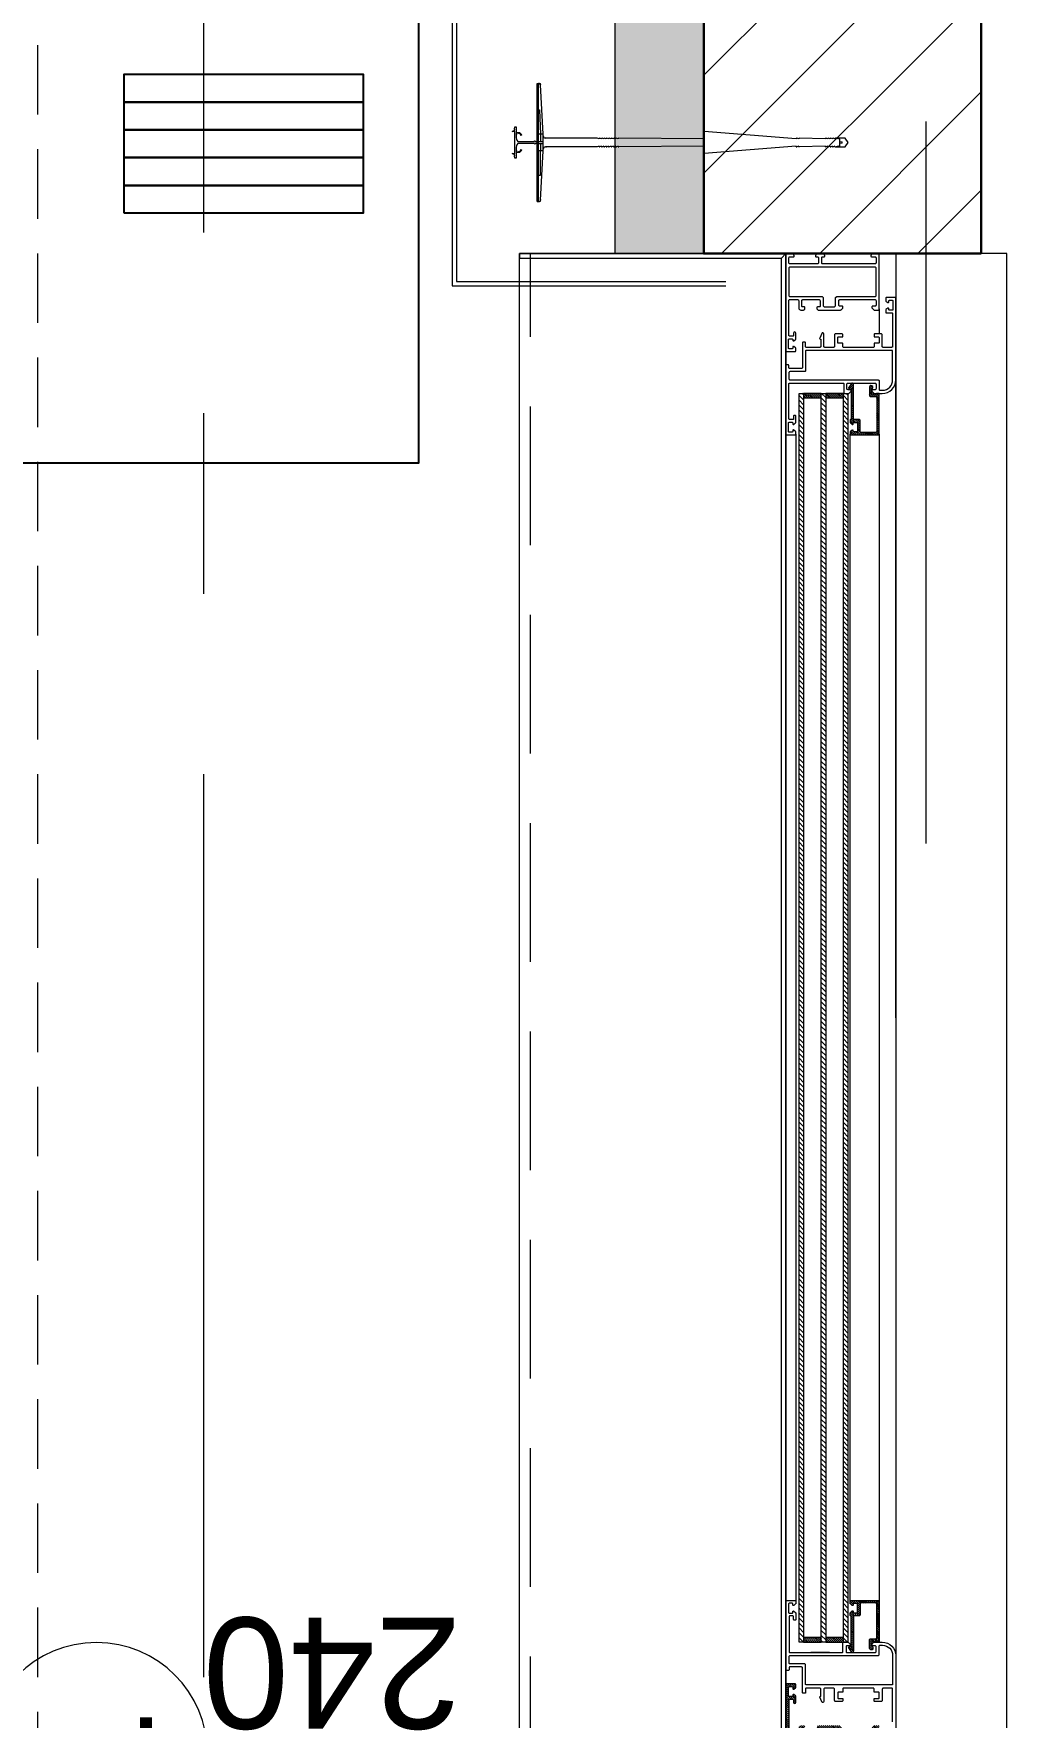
# Model space of a CAD drawing. Header units: centimetres. Extents: x 92587 to 105438, y -55119 to -48334.
# Drawn here: x 94663.8 to 94751.5, y -52286 to -52134.5 of the extents above; entities that cross this region are included whole.
import ezdxf

# ---------------------------------------------------------------- set-up
doc = ezdxf.new("R2010")
doc.units = ezdxf.units.CM
doc.header["$LTSCALE"] = 50
doc.header["$MEASUREMENT"] = 0
for name, pattern in [('AUSGEZOGEN', [0]), ('AXES', [2, 1.25, -0.25, 0.25, -0.25]), ('CACHE', [0.375, 0.25, -0.125]), ('CORNER', [20, 0, -20])]:
    doc.linetypes.add(name, pattern=pattern)
doc.layers.get('0').update_dxf_attribs({"color": 8})
for name, color, linetype in [('AXES', 10, 'AXES'), ('klima', 195, 'Continuous'), ('TALUS', 2, 'Continuous')]:
    doc.layers.add(name, color=color, linetype=linetype)
for name, color, linetype, lineweight in [('BETON CACHE', 4, 'CACHE', 5), ('ISOLATION', 252, 'Continuous', 0), ('MACONNERIE COUPE', 7, 'Continuous', 30), ('MACONNERIE HACHURE', 253, 'Continuous', 13), ('WD_Corner', 154, 'Continuous', 5), ('WD_Dowel', 154, 'Continuous', 5), ('WD_Text_Legende', 154, 'AUSGEZOGEN', 5), ('WINDOWS', 21, 'Continuous', 5)]:
    doc.layers.add(name, color=color, linetype=linetype, lineweight=lineweight)
doc.layers.add('WD_Assist1', color=6, linetype='CORNER', lineweight=0, plot=False)
doc.styles.add('GENERATED_STYLE_1', font='arial.ttf')
doc.styles.add('RS_TXT_50', font='arial.ttf', dxfattribs={"height": 12.5})
doc.dimstyles.new('RS_50CM_LINEAIRE', dxfattribs={"dimscale": 5, "dimtxt": 12.5, "dimasz": 1.5, "dimexe": 1, "dimexo": 2.5, "dimgap": 1, "dimtad": 1, "dimdec": 1, "dimrnd": 0.5, "dimdsep": 46, "dimtxsty": 'RS_TXT_50', "dimblk1": 'ARCHTICK', "dimblk2": 'ARCHTICK', "dimsah": 1, "dimcen": 2.5, "dimdle": 1, "dimclrt": 4, "dimadec": 0, "dimazin": 2, "dimtfac": 1, "dimtdec": 1, "dimtix": 1, "dimtmove": 2, "dimatfit": 3, "dimfxl": 1, "dimtolj": 1, "dimtzin": 0, "dimarcsym": 0})
pattern_1 = [(135, (-46708.70849, -43897.46996), (-0.08838834765, -0.08838834765), [])]

# ---------------------------------------------------------------- blocks, each defined once
blk = doc.blocks.new('A$C1cd8c289')
at = {"layer": 'AXES', "lineweight": 5, "ltscale": 1.3}
for p, q in [((35, 1580), (35, -1344.97)), ((-30, -4150), (-30, -1058.41))]:
    blk.add_line(p, q, dxfattribs=at)
blk = doc.blocks.new('DRITARE POS 1')
at = {"layer": 'WINDOWS', "transparency": 33554559}
h = blk.add_hatch(dxfattribs=at)
h.set_pattern_fill('ANSI31', color=256, angle=450)
h.set_pattern_definition([(135, (-46708.71279, -43842.46996), (-0.08838834765, -0.08838834765), [])])
h.paths.add_polyline_path([(-1.74, -12.58), (-1.74, -12.64), (-2.09, -12.64, -0.414214), (-2.15, -12.58), (-2.15, -12.21, -0.247394), (-2.13, -12.16, 1.657435), (-2.37, -12.03), (-2.37, -12.77, 0.414214), (-2.28, -12.86), (-1.81, -12.86, -0.414214), (-1.72, -12.95), (-1.72, -16, -0.414214), (-1.81, -16.09), (-3.16, -16.09, -0.414214), (-3.22, -16.03), (-3.22, -15.03, 0.414214), (-3.31, -14.93), (-3.76, -14.93, -0.414214), (-3.82, -14.88), (-3.82, -11.74, 0.737396), (-3.99, -11.69), (-4.23, -12.04, 0.603122), (-4.15, -12.19), (-4.08, -12.19, -0.414214), (-4.02, -12.25), (-4.02, -14.93), (-4.06, -14.93, 0.414214), (-4.12, -14.99), (-4.12, -15.19, 0.250765), (-4.09, -15.24), (-3.92, -15.37, 0.599022), (-3.84, -15.33), (-3.84, -15.25, -0.414214), (-3.78, -15.19), (-3.52, -15.19, -0.414214), (-3.46, -15.25), (-3.46, -16, -0.414214), (-3.52, -16.05), (-3.78, -16.05, -0.414214), (-3.84, -16), (-3.84, -15.92, 0.599022), (-3.92, -15.88), (-4.09, -16.01, 0.250765), (-4.12, -16.05), (-4.12, -16.26, 0.414214), (-4.06, -16.31), (-1.55, -16.31, 0.414214), (-1.5, -16.26), (-1.5, -12.64), (-1.5, -12.58)])
at = {"layer": 'WINDOWS'}
h = blk.add_hatch(dxfattribs=at)
h.set_pattern_fill('ANSI31', color=140, scale=2.5, angle=450)
h.set_pattern_definition([(135, (-46708.9128, -43897.46996), (-0.2209708691, -0.2209708691), [])])
h.paths.add_polyline_path([(-8.71, -124.96), (-8.71, -12.58), (-8.31, -12.58), (-8.31, -124.96)])
h.paths.add_polyline_path([(-6.71, -124.96), (-6.71, -12.58), (-6.31, -12.58), (-6.31, -124.96)])
h.paths.add_polyline_path([(-4.71, -124.96), (-4.71, -12.58), (-4.31, -12.58), (-4.31, -124.96)])
at = {"layer": 'WINDOWS', "transparency": 33554559}
h = blk.add_hatch(dxfattribs=at)
h.set_pattern_fill('ANSI31', color=140, angle=450)
h.set_pattern_definition([(135, (-46708.90849, -43880.46996), (-0.08838834765, -0.08838834765), [])])
h.paths.add_polyline_path([(-6.71, -12.58), (-8.31, -12.58), (-8.31, -12.98), (-6.71, -12.98)])
h.paths.add_polyline_path([(-4.71, -12.58), (-6.31, -12.58), (-6.31, -12.98), (-4.71, -12.98)])
h.paths.add_polyline_path([(-6.71, -124.56), (-8.31, -124.56), (-8.31, -124.96), (-6.71, -124.96)])
h.paths.add_polyline_path([(-4.71, -124.56), (-6.31, -124.56), (-6.31, -124.96), (-4.71, -124.96)])
h = blk.add_hatch(dxfattribs=at)
h.set_pattern_fill('ANSI31', color=256, angle=450)
h.set_pattern_definition(pattern_1)
h.paths.add_polyline_path([(-1.49, -121.28, 0.414214), (-1.55, -121.22), (-4.06, -121.22, 0.414214), (-4.11, -121.28), (-4.11, -121.48, 0.250765), (-4.09, -121.53), (-3.92, -121.66, 0.599022), (-3.83, -121.61), (-3.83, -121.54, -0.414214), (-3.78, -121.48), (-3.51, -121.48, -0.414214), (-3.46, -121.54), (-3.46, -122.28, -0.414214), (-3.51, -122.34), (-3.78, -122.34, -0.414214), (-3.83, -122.28), (-3.83, -122.21, 0.599022), (-3.92, -122.16), (-4.09, -122.29, 0.250765), (-4.11, -122.34), (-4.11, -122.54, 0.414214), (-4.06, -122.6), (-4.02, -122.6), (-4.02, -125.29, -0.414214), (-4.07, -125.34), (-4.15, -125.34, 0.603122), (-4.23, -125.49), (-3.98, -125.85, 0.737396), (-3.81, -125.79), (-3.81, -122.66, -0.414214), (-3.76, -122.6), (-3.31, -122.6, 0.414214), (-3.22, -122.51), (-3.22, -121.5, -0.414214), (-3.16, -121.44), (-1.81, -121.44, -0.414214), (-1.72, -121.54), (-1.72, -124.58, -0.414214), (-1.81, -124.67), (-2.28, -124.67, 0.414214), (-2.37, -124.77), (-2.37, -125.5, 1.657435), (-2.12, -125.37, -0.247394), (-2.15, -125.33), (-2.15, -124.95, -0.414214), (-2.09, -124.9), (-1.74, -124.9), (-1.74, -124.95), (-1.49, -124.95), (-1.49, -124.9)])
at = {"layer": 'WINDOWS'}
h = blk.add_hatch(dxfattribs=at)
h.set_pattern_fill('ANSI31', color=256, angle=450)
h.set_pattern_definition(pattern_1)
h.paths.add_polyline_path([(-9.61, -130.17, -0.414214), (-9.56, -130.11), (-9.26, -130.11, -0.414214), (-9.2, -130.17), (-9.2, -130.38, 1), (-9, -130.38), (-9, -129.85, 0.250765), (-9.02, -129.8), (-9.19, -129.69, 0.599022), (-9.28, -129.74), (-9.28, -129.81, -0.414214), (-9.33, -129.87), (-9.59, -129.87, -0.414214), (-9.65, -129.81), (-9.65, -129.03, -0.414214), (-9.59, -128.97), (-9.33, -128.97, -0.414214), (-9.28, -129.03), (-9.28, -129.14, 0.599022), (-9.19, -129.19), (-9.02, -129.07, 0.250765), (-9, -129.03), (-9, -128.78, 0.414214), (-9.05, -128.73), (-9.84, -128.73, 0.414214), (-9.89, -128.78), (-9.89, -135), (-9.89, -141.22, 0.414214), (-9.84, -141.27), (-9.05, -141.27, 0.414214), (-9, -141.22), (-9, -140.97, 0.250765), (-9.02, -140.93), (-9.19, -140.81, 0.599022), (-9.28, -140.86), (-9.28, -140.97, -0.414214), (-9.33, -141.03), (-9.59, -141.03, -0.414214), (-9.65, -140.97), (-9.65, -140.19, -0.414214), (-9.59, -140.13), (-9.33, -140.13, -0.414214), (-9.28, -140.19), (-9.28, -140.26, 0.599022), (-9.19, -140.31), (-9.02, -140.2, 0.250765), (-9, -140.15), (-9, -139.62, 1), (-9.2, -139.62), (-9.2, -139.83, -0.414214), (-9.26, -139.89), (-9.56, -139.89, -0.414214), (-9.61, -139.83), (-9.61, -136.66, -0.414214), (-9.56, -136.61), (-8.83, -136.61, -0.414214), (-8.74, -136.7), (-8.74, -137.35, 0.414214), (-8.55, -137.54), (-8.29, -137.54, 0.198912), (-8.25, -137.52), (-8.19, -137.46, 0.198912), (-8.18, -137.42), (-8.18, -137.31, 0.414214), (-8.23, -137.26), (-8.4, -137.26, -0.414214), (-8.46, -137.2), (-8.46, -136.7, -0.414214), (-8.36, -136.61), (-6.91, -136.61, -0.414214), (-6.81, -136.7), (-6.81, -137.2, -0.414214), (-6.87, -137.26), (-7.04, -137.26, 0.414214), (-7.09, -137.31), (-7.09, -137.42, 0.198912), (-7.08, -137.46), (-7.02, -137.52, 0.198912), (-6.98, -137.54), (-4.97, -137.54, 0.198912), (-4.93, -137.52), (-4.78, -137.37, 0.198912), (-4.76, -137.33), (-4.76, -137.26, 0.414214), (-4.82, -137.2), (-5, -137.2, -0.340481), (-5.13, -137.11), (-5.13, -136.7, -0.414214), (-5.04, -136.61), (-1.87, -136.61, -0.414214), (-1.77, -136.7), (-1.77, -137.11, -0.414214), (-1.87, -137.2), (-2.09, -137.2, 0.414214), (-2.15, -137.26), (-2.15, -137.33, 0.198912), (-2.13, -137.37), (-1.98, -137.52, 0.198912), (-1.94, -137.54), (-1.55, -137.54, 0.414214), (-1.49, -137.48), (-1.49, -135), (-1.49, -132.52, 0.414214), (-1.55, -132.46), (-1.94, -132.46, 0.198912), (-1.98, -132.48), (-2.13, -132.63, 0.198912), (-2.15, -132.67), (-2.15, -132.74, 0.414214), (-2.09, -132.8), (-1.87, -132.8, -0.414214), (-1.77, -132.89), (-1.77, -133.3, -0.414214), (-1.87, -133.39), (-5.04, -133.39, -0.414214), (-5.13, -133.3), (-5.13, -132.89, -0.340481), (-5, -132.8), (-4.82, -132.8, 0.414214), (-4.76, -132.74), (-4.76, -132.67, 0.198912), (-4.78, -132.63), (-4.93, -132.48, 0.198912), (-4.97, -132.46), (-6.98, -132.46, 0.198912), (-7.02, -132.48), (-7.08, -132.54, 0.198912), (-7.09, -132.58), (-7.09, -132.69, 0.414214), (-7.04, -132.74), (-6.87, -132.74, -0.414214), (-6.81, -132.8), (-6.81, -133.3, -0.414214), (-6.91, -133.39), (-8.36, -133.39, -0.414214), (-8.46, -133.3), (-8.46, -132.8, -0.414214), (-8.4, -132.74), (-8.23, -132.74, 0.414214), (-8.18, -132.69), (-8.18, -132.58, 0.198912), (-8.19, -132.54), (-8.25, -132.48, 0.198912), (-8.29, -132.46), (-8.55, -132.46, 0.414214), (-8.74, -132.65), (-8.74, -133.3, -0.414214), (-8.83, -133.39), (-9.56, -133.39, -0.414214), (-9.61, -133.34)])
h.paths.add_polyline_path([(-9.56, -133.67), (-6.63, -133.67), (-6.53, -133.58), (-6.53, -132.83), (-6.44, -132.74), (-5.51, -132.74), (-5.41, -132.83), (-5.41, -133.58), (-5.32, -133.67), (-1.83, -133.67), (-1.77, -133.73), (-1.77, -135), (-1.77, -136.27), (-1.83, -136.33), (-5.32, -136.33), (-5.41, -136.42), (-5.41, -137.17), (-5.51, -137.26), (-6.44, -137.26), (-6.53, -137.17), (-6.53, -136.42), (-6.63, -136.33), (-9.56, -136.33), (-9.61, -136.27), (-9.61, -135), (-9.61, -133.73)], flags=16)
at = {"layer": 'WINDOWS', "color": 165, "linetype": 'CACHE'}
blk.add_line((-32.9, -270), (-32.9, 0), dxfattribs=at)
at = {"layer": 'WINDOWS'}
for p, q in [((-1.5, -4.97), (-1.5, -7.22)), ((-9.9, -8.75), (-9.9, -10.08)), ((-0.01, -11.48), (0, -126.13)), ((-9.89, -16.28), (-9.89, -121.28)), ((-9, -16.26), (-9, -121.28)), ((-4.11, -121.28), (-4.12, -16.26)), ((-1.5, -16.26), (-1.49, -121.28)), ((-5.98, -125.89), (-7.66, -125.89))]:
    blk.add_line(p, q, dxfattribs=at)
at = {"layer": 'WINDOWS', "color": 165}
for points in [[(-9.9, 0), (-9.9, -270), (-33.9, -270), (-33.9, 0)], [(-9.9, 0), (-33.9, 0), (-33.9, -0.4), (-10.3, -0.4)], [(-10.3, -269.6), (-10.3, -0.4), (-9.9, 0), (-9.9, -270)], [(0, 0), (0, -270), (10, -270), (10, 0)]]:
    blk.add_lwpolyline(points, close=True, dxfattribs=at)
at = {"layer": 'WINDOWS'}
for points in [[(-7.08, -5), (-7.02, -5.06, 0.198912), (-6.98, -5.08), (-4.97, -5.08, 0.198912), (-4.93, -5.06), (-4.78, -4.91, 0.198912), (-4.76, -4.87), (-4.76, -4.8, 0.414214), (-4.82, -4.74), (-5.01, -4.74, -0.340481), (-5.14, -4.65), (-5.14, -4.24, -0.414214), (-5.04, -4.14), (-1.87, -4.14, -0.414214), (-1.78, -4.24), (-1.78, -4.65, -0.414214), (-1.87, -4.74), (-2.09, -4.74, 0.414214), (-2.15, -4.8), (-2.15, -4.87, 0.198912), (-2.13, -4.91), (-1.98, -5.06, 0.198912), (-1.94, -5.08), (-1.55, -5.08, 0.414214), (-1.5, -5.02), (-1.5, -0.06, 0.414214), (-1.55, 0), (-2.13, 0, 0.322823), (-2.19, -0.04), (-2.24, -0.21, 0.511918), (-2.19, -0.28), (-1.87, -0.28, -0.414214), (-1.78, -0.37), (-1.78, -0.84, -0.414214), (-1.87, -0.93), (-6.57, -0.93, -0.414214), (-6.67, -0.84), (-6.67, -0.37, -0.414214), (-6.57, -0.28), (-6.44, -0.28, 0.511918), (-6.39, -0.21), (-6.45, -0.04, 0.322823), (-6.5, 0), (-7.12, 0, 0.322823), (-7.17, -0.04), (-7.23, -0.21, 0.511918), (-7.17, -0.28), (-7.04, -0.28, -0.414214), (-6.95, -0.37), (-6.95, -0.84, -0.414214), (-7.04, -0.93), (-9.52, -0.93, -0.414214), (-9.62, -0.84), (-9.62, -0.37, -0.414214), (-9.52, -0.28), (-9.21, -0.28, 0.511918), (-9.15, -0.21), (-9.21, -0.04, 0.322823), (-9.26, 0), (-9.84, 0, 0.414214), (-9.9, -0.06), (-9.9, -8.75, 0.414214), (-9.84, -8.81), (-9.06, -8.81, 0.414214), (-9, -8.75), (-9, -8.51, 0.250765), (-9.03, -8.47), (-9.19, -8.35, 0.599022), (-9.28, -8.4), (-9.28, -8.51, -0.414214), (-9.34, -8.57), (-9.6, -8.57, -0.414214), (-9.65, -8.51), (-9.65, -7.73, -0.414214), (-9.6, -7.67), (-9.34, -7.67, -0.414214), (-9.28, -7.73), (-9.28, -7.8, 0.599022), (-9.19, -7.85), (-9.03, -7.74, 0.250765), (-9, -7.69), (-9, -7.16, 1), (-9.21, -7.16), (-9.21, -7.37, -0.414214), (-9.26, -7.43), (-9.56, -7.43, -0.414214), (-9.62, -7.37), (-9.62, -4.2, -0.414214), (-9.56, -4.14), (-8.83, -4.14, -0.414214), (-8.74, -4.24), (-8.74, -4.89, 0.414214), (-8.55, -5.08), (-8.3, -5.08, 0.198912), (-8.26, -5.06), (-8.2, -5, 0.198912), (-8.18, -4.96), (-8.18, -4.85, 0.414214), (-8.24, -4.8), (-8.4, -4.8, -0.414214), (-8.46, -4.74), (-8.46, -4.24, -0.414214), (-8.37, -4.14), (-6.91, -4.14, -0.414214), (-6.82, -4.24), (-6.82, -4.74, -0.414214), (-6.87, -4.8), (-7.04, -4.8, 0.414214), (-7.1, -4.85), (-7.1, -4.96, 0.198912)], [(0, -4.01, 0.414214), (-0.06, -3.96), (-0.84, -3.96, 0.414214), (-0.9, -4.01), (-0.9, -4.22, 0.250765), (-0.88, -4.27), (-0.71, -4.4, 0.599022), (-0.62, -4.35), (-0.62, -4.26, -0.414214), (-0.56, -4.2), (-0.3, -4.2, -0.414214), (-0.25, -4.26), (-0.25, -5.04, -0.414214), (-0.3, -5.1), (-0.56, -5.1, -0.414214), (-0.62, -5.04), (-0.62, -4.95, 0.599022), (-0.71, -4.9), (-0.88, -5.03, 0.250765), (-0.9, -5.08), (-0.9, -5.28, 0.414214), (-0.84, -5.34), (-0.34, -5.34, -0.414214), (-0.28, -5.39), (-0.28, -8.34, -0.414214), (-0.38, -8.44), (-1.12, -8.44, -0.414214), (-1.22, -8.34), (-1.22, -7.32, 0.414214), (-1.31, -7.22), (-1.87, -7.22, 0.414214), (-1.96, -7.32), (-1.96, -7.45, 0.414214), (-1.91, -7.5), (-1.55, -7.5, -0.414214), (-1.5, -7.56), (-1.5, -8.01, -0.414214), (-1.55, -8.06), (-1.91, -8.06, 0.414214), (-1.96, -8.12), (-1.96, -8.38, -0.414214), (-2.02, -8.44), (-4.71, -8.44, -0.414214), (-4.76, -8.38), (-4.76, -8.12, 0.414214), (-4.82, -8.06), (-5.17, -8.06, -0.414214), (-5.23, -8.01), (-5.23, -7.56, -0.414214), (-5.17, -7.5), (-4.82, -7.5, 0.414214), (-4.76, -7.45), (-4.76, -7.32, 0.414214), (-4.86, -7.22), (-5.42, -7.22, 0.414214), (-5.51, -7.32), (-5.51, -8.34, -0.414214), (-5.6, -8.44), (-6.39, -8.44, -0.414214), (-6.48, -8.34), (-6.48, -7.22, 0.809546), (-6.66, -7.19), (-6.85, -7.61, 0.543142), (-6.8, -7.69, -0.414214), (-6.74, -7.75), (-6.74, -8.34, -0.414214), (-6.84, -8.44), (-8.07, -8.44, -0.414214), (-8.12, -8.38), (-8.12, -8.03, 0.414214), (-8.18, -7.97), (-8.35, -7.97, 0.414214), (-8.4, -8.03), (-8.4, -10.25, -0.414214), (-8.5, -10.34), (-9.56, -10.34, -0.414214), (-9.62, -10.29), (-9.62, -10.08, 0.414214), (-9.67, -10.02), (-9.84, -10.02, 0.414214), (-9.9, -10.08), (-9.9, -16.26, 0.414214), (-9.84, -16.31), (-9.06, -16.31, 0.414214), (-9, -16.26), (-9, -16.05, 0.250765), (-9.03, -16.01), (-9.19, -15.88, 0.599022), (-9.28, -15.92), (-9.28, -16.02, -0.414214), (-9.34, -16.07), (-9.6, -16.07, -0.414214), (-9.65, -16.02), (-9.65, -15.23, -0.414214), (-9.6, -15.18), (-9.34, -15.18, -0.414214), (-9.28, -15.23), (-9.28, -15.33, 0.599022), (-9.19, -15.37), (-9.03, -15.24, 0.250765), (-9, -15.19), (-9, -14.62, 0.414214), (-9.06, -14.56), (-9.15, -14.56, 0.414214), (-9.21, -14.62), (-9.21, -14.88, -0.414214), (-9.26, -14.93), (-9.56, -14.93, -0.414214), (-9.62, -14.88), (-9.62, -11.7, -0.414214), (-9.56, -11.65), (-4.73, -11.65, -0.414214), (-4.68, -11.7), (-4.68, -12.53, 0.414214), (-4.62, -12.58), (-4.23, -12.58, 0.198912), (-4.19, -12.56), (-4.04, -12.41, 0.198912), (-4.02, -12.37), (-4.02, -12.3, 0.414214), (-4.08, -12.25), (-4.3, -12.25, -0.414214), (-4.4, -12.15), (-4.4, -11.74, -0.414214), (-4.3, -11.65), (-1.87, -11.65, -0.414214), (-1.78, -11.74), (-1.78, -12.15, -0.414214), (-1.87, -12.25), (-2.09, -12.25, 0.414214), (-2.15, -12.3), (-2.15, -12.37, 0.198912), (-2.13, -12.41), (-1.98, -12.56, 0.198912), (-1.94, -12.58), (-1.22, -12.58, 0.414214), (0, -11.37)], [(-1.5, -12.21, 0.414214), (-1.4, -12.3), (-1.18, -12.3), (-1.18, -12.3, 0.414214), (-0.28, -11.37), (-0.28, -8.77, 0.414214), (-0.34, -8.72), (-8.07, -8.72, 0.414214), (-8.12, -8.77), (-8.12, -10.53, -0.414214), (-8.22, -10.62), (-9.52, -10.62, 0.414214), (-9.62, -10.71), (-9.62, -11.27, 0.414214), (-9.52, -11.37), (-1.59, -11.37, -0.414214), (-1.5, -11.46)], [(-1.74, -12.64), (-2.09, -12.64, -0.414214), (-2.15, -12.58), (-2.15, -12.21, -0.247394), (-2.13, -12.16, 1.657435), (-2.37, -12.03), (-2.37, -12.77, 0.414214), (-2.28, -12.86), (-1.81, -12.86, -0.414214), (-1.72, -12.95), (-1.72, -16, -0.414214), (-1.81, -16.09), (-3.16, -16.09, -0.414214), (-3.22, -16.03), (-3.22, -15.03, 0.414214), (-3.31, -14.93), (-3.76, -14.93, -0.414214), (-3.82, -14.88), (-3.82, -11.74, 0.737396), (-3.99, -11.69), (-4.23, -12.04, 0.603122), (-4.15, -12.19), (-4.08, -12.19, -0.414214), (-4.02, -12.25), (-4.02, -14.93), (-4.06, -14.93, 0.414214), (-4.12, -14.99), (-4.12, -15.19, 0.250765), (-4.09, -15.24), (-3.92, -15.37, 0.599022), (-3.84, -15.33), (-3.84, -15.25, -0.414214), (-3.78, -15.19), (-3.52, -15.19, -0.414214), (-3.46, -15.25), (-3.46, -16, -0.414214), (-3.52, -16.05), (-3.78, -16.05, -0.414214), (-3.84, -16), (-3.84, -15.92, 0.599022), (-3.92, -15.88), (-4.09, -16.01, 0.250765), (-4.12, -16.05), (-4.12, -16.26, 0.414214), (-4.06, -16.31), (-1.55, -16.31, 0.414214), (-1.5, -16.26), (-1.5, -12.64), (-1.5, -12.58), (-1.74, -12.58)], [(-1.74, -124.9), (-2.09, -124.9, 0.414214), (-2.15, -124.95), (-2.15, -125.33, 0.247394), (-2.12, -125.37, -1.657435), (-2.37, -125.5), (-2.37, -124.77, -0.414214), (-2.28, -124.67), (-1.81, -124.67, 0.414214), (-1.72, -124.58), (-1.72, -121.54, 0.414214), (-1.81, -121.44), (-3.16, -121.44, 0.414214), (-3.22, -121.5), (-3.22, -122.51, -0.414214), (-3.31, -122.6), (-3.76, -122.6, 0.414214), (-3.81, -122.66), (-3.81, -125.79, -0.737396), (-3.98, -125.85), (-4.23, -125.49, -0.603122), (-4.15, -125.34), (-4.07, -125.34, 0.414214), (-4.02, -125.29), (-4.02, -122.6), (-4.06, -122.6, -0.414214), (-4.11, -122.54), (-4.11, -122.34, -0.250765), (-4.09, -122.29), (-3.92, -122.16, -0.599022), (-3.83, -122.21), (-3.83, -122.28, 0.414214), (-3.78, -122.34), (-3.51, -122.34, 0.414214), (-3.46, -122.28), (-3.46, -121.54, 0.414214), (-3.51, -121.48), (-3.78, -121.48, 0.414214), (-3.83, -121.54), (-3.83, -121.61, -0.599022), (-3.92, -121.66), (-4.09, -121.53, -0.250765), (-4.11, -121.48), (-4.11, -121.28, -0.414214), (-4.06, -121.22), (-1.55, -121.22, -0.414214), (-1.49, -121.28), (-1.49, -124.9), (-1.49, -124.95), (-1.74, -124.95)], [(-1.49, -125.33, -0.414214), (-1.4, -125.24), (-1.18, -125.24), (-1.18, -125.24, -0.414214), (-0.28, -126.17), (-0.28, -128.77, -0.414214), (-0.34, -128.82), (-8.06, -128.82, -0.414214), (-8.12, -128.77), (-8.12, -127.01, 0.414214), (-8.21, -126.92), (-9.52, -126.92, -0.414214), (-9.61, -126.82), (-9.61, -126.26, -0.414214), (-9.52, -126.17), (-1.59, -126.17, 0.414214), (-1.49, -126.08)]]:
    blk.add_lwpolyline(points, format="xyb", close=True, dxfattribs=at)
for points in [[(-9.9, -270), (-9.9, 0), (0, 0), (0, -270)], [(-1.78, -1.27), (-1.83, -1.21), (-9.56, -1.21), (-9.62, -1.27), (-9.62, -3.81), (-9.56, -3.86), (-6.63, -3.86), (-6.54, -3.96), (-6.54, -4.7), (-6.44, -4.8), (-5.51, -4.8), (-5.42, -4.7), (-5.42, -3.96), (-5.32, -3.86), (-1.83, -3.86), (-1.78, -3.81)]]:
    blk.add_lwpolyline(points, close=True, dxfattribs=at)
at = {"layer": 'WINDOWS', "color": 140}
for points in [[(-8.71, -124.96), (-8.71, -12.58), (-8.31, -12.58), (-8.31, -124.96)], [(-6.71, -12.58), (-8.31, -12.58), (-8.31, -12.98), (-6.71, -12.98)], [(-6.71, -124.96), (-6.71, -12.58), (-6.31, -12.58), (-6.31, -124.96)], [(-4.71, -12.58), (-6.31, -12.58), (-6.31, -12.98), (-4.71, -12.98)], [(-4.71, -124.96), (-4.71, -12.58), (-4.31, -12.58), (-4.31, -124.96)], [(-6.71, -124.56), (-8.31, -124.56), (-8.31, -124.96), (-6.71, -124.96)], [(-4.71, -124.56), (-6.31, -124.56), (-6.31, -124.96), (-4.71, -124.96)]]:
    blk.add_lwpolyline(points, close=True, dxfattribs=at)
at = {"layer": 'WINDOWS'}
for points in [[(-0.28, -132.14), (-0.28, -129.19, 0.414214), (-0.37, -129.1), (-1.12, -129.1, 0.414214), (-1.21, -129.19), (-1.21, -130.22, -0.414214), (-1.31, -130.31), (-1.87, -130.31, -0.414214), (-1.96, -130.22), (-1.96, -130.09, -0.414214), (-1.9, -130.03), (-1.55, -130.03, 0.414214), (-1.49, -129.98), (-1.49, -129.53, 0.414214), (-1.55, -129.47), (-1.9, -129.47, -0.414214), (-1.96, -129.42), (-1.96, -129.16, 0.414214), (-2.02, -129.1), (-4.7, -129.1, 0.414214), (-4.76, -129.16), (-4.76, -129.42, -0.414214), (-4.82, -129.47), (-5.17, -129.47, 0.414214), (-5.23, -129.53), (-5.23, -129.98, 0.414214), (-5.17, -130.03), (-4.82, -130.03, -0.414214), (-4.76, -130.09), (-4.76, -130.22, -0.414214), (-4.85, -130.31), (-5.41, -130.31, -0.414214), (-5.51, -130.22), (-5.51, -129.19, 0.414214), (-5.6, -129.1), (-6.38, -129.1, 0.414214), (-6.48, -129.19), (-6.48, -130.31, -0.809546), (-6.66, -130.35), (-6.85, -129.93, -0.543142), (-6.79, -129.85, 0.414214), (-6.74, -129.79), (-6.74, -129.19, 0.414214), (-6.83, -129.1), (-8.06, -129.1, 0.414214), (-8.12, -129.16), (-8.12, -129.51, -0.414214), (-8.18, -129.57), (-8.34, -129.57, -0.414214), (-8.4, -129.51), (-8.4, -127.29, 0.414214), (-8.49, -127.2), (-9.56, -127.2, 0.414214), (-9.61, -127.25), (-9.61, -127.46, -0.414214), (-9.67, -127.51), (-9.84, -127.51, -0.414214), (-9.89, -127.46), (-9.89, -121.28, -0.414214), (-9.84, -121.22), (-9.05, -121.22, -0.414214), (-9, -121.28), (-9, -121.49, -0.250765), (-9.02, -121.53), (-9.19, -121.66, -0.599022), (-9.28, -121.62), (-9.28, -121.52, 0.414214), (-9.33, -121.47), (-9.59, -121.47, 0.414214), (-9.65, -121.52), (-9.65, -122.31, 0.414214), (-9.59, -122.36), (-9.33, -122.36, 0.414214), (-9.28, -122.31), (-9.28, -122.21, -0.599022), (-9.19, -122.17), (-9.02, -122.3, -0.250765), (-9, -122.34), (-9, -122.92, -0.414214), (-9.05, -122.98), (-9.15, -122.98, -0.414214), (-9.2, -122.92), (-9.2, -122.66, 0.414214), (-9.26, -122.61), (-9.56, -122.61, 0.414214), (-9.61, -122.66), (-9.61, -125.83, 0.414214), (-9.56, -125.89), (-4.82, -125.89, 0.414214), (-4.76, -125.83), (-4.76, -125.01, -0.414214), (-4.71, -124.96), (-4.32, -124.96, -0.198912), (-4.28, -124.97), (-4.13, -125.13, -0.198912), (-4.11, -125.17), (-4.11, -125.24, -0.414214), (-4.17, -125.29), (-4.39, -125.29, 0.414214), (-4.48, -125.39), (-4.48, -125.8, 0.414214), (-4.39, -125.89), (-1.87, -125.89, 0.414214), (-1.77, -125.8), (-1.77, -125.39, 0.414214), (-1.87, -125.29), (-2.09, -125.29, -0.414214), (-2.15, -125.24), (-2.15, -125.17, -0.198912), (-2.13, -125.13), (-1.98, -124.97, -0.198912), (-1.94, -124.96), (-1.21, -124.96, -0.414214), (0, -126.17), (0, -133.53, -0.414214)], [(-9.61, -133.34), (-9.61, -130.17, -0.414214), (-9.56, -130.11), (-9.26, -130.11, -0.414214), (-9.2, -130.17), (-9.2, -130.38, 1), (-9, -130.38), (-9, -129.85, 0.250765), (-9.02, -129.8), (-9.19, -129.69, 0.599022), (-9.28, -129.74), (-9.28, -129.81, -0.414214), (-9.33, -129.87), (-9.59, -129.87, -0.414214), (-9.65, -129.81), (-9.65, -129.03, -0.414214), (-9.59, -128.97), (-9.33, -128.97, -0.414214), (-9.28, -129.03), (-9.28, -129.14, 0.599022), (-9.19, -129.19), (-9.02, -129.07, 0.250765), (-9, -129.03), (-9, -128.78, 0.414214), (-9.05, -128.73), (-9.84, -128.73, 0.414214), (-9.89, -128.78), (-9.89, -135)]]:
    blk.add_lwpolyline(points, format="xyb", dxfattribs=at)
at = {"layer": 'WINDOWS', "color": 165}
blk.add_lwpolyline([(-71.99, -125, 1), (-71.99, -145, 1)], format="xyb", close=True, dxfattribs=at)
at = {"layer": 'WINDOWS', "color": 165, "char_height": 10, "attachment_point": 7, "style": 'GENERATED_STYLE_1'}
for s, insert, rotation in [('\\A1;\\pxql,t0;240{\\H0.66x;\\S^  ;}', (-39.11, -119.83), 180), ('\\A1;\\pxql,t0;1', (-66.99, -138.81), 90)]:
    blk.add_mtext(s, dxfattribs=dict(at, insert=insert, rotation=rotation))
blk = doc.blocks.new('ankeri')
at = {"layer": 'WD_Assist1'}
for p, q in [((-2.32, 5.2), (-2.54, 0.59)), ((-2.22, 5.3), (-2.32, 5.2)), ((-2, 5.3), (-2.22, 5.3)), ((-2, -5.3), (-2, 5.3)), ((-29.75, 0.39), (-30, 0)), ((-30, 0), (-29.75, -0.39)), ((-2.76, 0.39), (-29.75, 0.39)), ((-2.54, 0.59), (-2.76, 0.39)), ((-29.75, -0.39), (-2.76, -0.39)), ((-2.76, -0.39), (-2.54, -0.59)), ((-2.54, -0.59), (-2.32, -5.2)), ((-2.32, -5.2), (-2.22, -5.3)), ((-2.22, -5.3), (-2, -5.3))]:
    blk.add_line(p, q, dxfattribs=at)
at = {"layer": 'WD_Corner', "lineweight": 5}
blk.add_lwpolyline([(-2, 0.1), (-1.85, 0.1, -1), (-1.75, 0.1), (-0.25, 0.1, 0.185242), (-0.1, 0.55), (-0.1, 0.72), (-0.15, 0.73), (-0.15, 0.74), (-0.1, 0.75), (-0.1, 0.85), (-0.3, 0.85), (-0.3, 0.8), (-0.32, 0.8), (-0.33, 0.85), (-0.38, 0.85), (-0.5, 0.73), (-0.47, 0.68), (-0.48, 0.68), (-0.53, 0.7), (-0.54, 0.69), (-0.51, 0.65), (-0.54, 0.62), (-0.61, 0.69), (-0.4, 0.9), (-0.1, 0.9), (-0.1, 1.4), (0, 1.4), (0.05, 1.2), (0, 1.2), (0.05, 1.1), (0, 1.1), (0.25, 1), (0, 1), (0, -1), (0.25, -1), (0, -1.1), (0.05, -1.1), (0, -1.2), (0.05, -1.2), (0, -1.4), (-0.1, -1.4), (-0.1, -0.9), (-0.4, -0.9), (-0.61, -0.69), (-0.54, -0.62), (-0.51, -0.65), (-0.54, -0.69), (-0.53, -0.7), (-0.48, -0.68), (-0.47, -0.68), (-0.5, -0.73), (-0.38, -0.85), (-0.33, -0.85), (-0.32, -0.8), (-0.3, -0.8), (-0.3, -0.85), (-0.1, -0.85), (-0.1, -0.75), (-0.15, -0.74), (-0.15, -0.73), (-0.1, -0.72), (-0.1, -0.55, 0.185242), (-0.25, -0.1), (-1.75, -0.1, -1), (-1.85, -0.1), (-2, -0.1)], format="xyb", close=True, dxfattribs=at)
at = {"layer": 'WD_Dowel'}
for p, q in [((-2.32, 5.2), (-2.54, 0.74)), ((-2, 5.3), (-2.22, 5.3)), ((-2.11, 5.3), (-2.11, -5.3)), ((-2, 5.3), (-2, -5.3)), ((-2.11, 2.94), (-2.32, 2.94)), ((-2.32, 2.94), (-2.32, 0.74)), ((-29.75, 0.39), (-30, 0)), ((-30, 0), (-29.75, -0.39)), ((-28.88, 0.39), (-29.75, 0.39)), ((-29.47, 0.05), (-29.25, 0.09)), ((-29.47, 0.05), (-29.47, -0.05)), ((-29.25, 0.29), (-29.04, 0.37)), ((-29.25, 0.29), (-29.25, -0.29)), ((-28.88, 0.39), (-29.04, 0.34)), ((-29.04, 0.34), (-29.04, 0.37)), ((-28.82, 0.39), (-28.88, 0.39)), ((-28.82, 0.39), (-28.82, 0.34)), ((-28.82, 0.34), (-28.66, 0.39)), ((-28.61, 0.39), (-28.66, 0.39)), ((-28.61, 0.39), (-28.66, 0.39)), ((-28.61, 0.39), (-28.61, 0.34)), ((-28.61, 0.34), (-28.44, 0.39)), ((-28.39, 0.39), (-28.44, 0.39)), ((-28.39, 0.39), (-28.39, 0.34)), ((-28.39, 0.34), (-28.23, 0.39)), ((-28.17, 0.39), (-28.23, 0.39)), ((-28.17, 0.39), (-28.17, 0.34)), ((-28.17, 0.34), (-28.01, 0.39)), ((-27.96, 0.39), (-28.01, 0.39)), ((-27.96, 0.39), (-27.96, 0.34)), ((-27.96, 0.34), (-25.61, 0.39)), ((-25.56, 0.39), (-25.61, 0.39)), ((-25.56, 0.39), (-25.56, 0.34)), ((-25.56, 0.34), (-25.4, 0.39)), ((-25.34, 0.39), (-25.4, 0.39)), ((-25.34, 0.34), (-17.05, 0.99)), ((-25.34, 0.39), (-25.34, 0.34)), ((-17, 0.99), (-17.05, 0.99)), ((-17, 0.99), (-17, 0.34)), ((-17, 0.34), (-9.36, 0.39)), ((-9.3, 0.39), (-9.36, 0.39)), ((-9.3, 0.39), (-9.3, 0.34)), ((-9.3, 0.34), (-9.14, 0.39)), ((-9.09, 0.39), (-9.14, 0.39)), ((-9.09, 0.39), (-9.09, 0.34)), ((-9.09, 0.34), (-8.93, 0.39)), ((-8.87, 0.39), (-8.93, 0.39)), ((-8.87, 0.39), (-8.87, 0.34)), ((-8.87, 0.34), (-8.71, 0.39)), ((-8.66, 0.39), (-8.71, 0.39)), ((-8.66, 0.39), (-8.66, 0.34)), ((-8.66, 0.34), (-8.5, 0.39)), ((-8.44, 0.39), (-8.5, 0.39)), ((-8.44, 0.39), (-8.44, 0.34)), ((-8.44, 0.34), (-8.28, 0.39)), ((-8.23, 0.39), (-8.28, 0.39)), ((-8.23, 0.39), (-8.23, 0.34)), ((-8.23, 0.34), (-8.06, 0.39)), ((-8.01, 0.39), (-8.06, 0.39)), ((-8.01, 0.39), (-8.01, 0.34)), ((-8.01, 0.34), (-7.85, 0.39)), ((-7.79, 0.39), (-7.85, 0.39)), ((-7.79, 0.39), (-7.79, 0.34)), ((-7.79, 0.34), (-7.63, 0.39)), ((-7.58, 0.39), (-7.63, 0.39)), ((-7.58, 0.39), (-7.58, 0.34)), ((-7.58, 0.34), (-7.42, 0.39)), ((-7.42, 0.39), (-2.76, 0.39)), ((-2.54, 0.74), (-2.54, -0.74)), ((-2.54, 0.74), (-2.11, 0.74)), ((-2.11, 0.1), (-2.54, 0.1)), ((-2.32, 0.1), (-2.32, 0.74)), ((-29.75, -0.39), (-28.88, -0.39)), ((-29.25, -0.1), (-29.47, -0.05)), ((-29.25, -0.29), (-29.04, -0.37)), ((-29.04, -0.37), (-29.04, -0.34)), ((-29.04, -0.34), (-28.88, -0.39)), ((-28.82, -0.39), (-28.88, -0.39)), ((-28.82, -0.39), (-28.82, -0.34)), ((-28.82, -0.34), (-28.66, -0.39)), ((-28.61, -0.39), (-28.66, -0.39)), ((-28.61, -0.39), (-28.61, -0.34)), ((-28.61, -0.34), (-28.44, -0.39)), ((-28.39, -0.39), (-28.44, -0.39)), ((-28.39, -0.39), (-28.39, -0.34)), ((-28.39, -0.34), (-28.23, -0.39)), ((-28.17, -0.39), (-28.23, -0.39)), ((-28.17, -0.39), (-28.17, -0.34)), ((-28.17, -0.34), (-28.01, -0.39)), ((-27.96, -0.39), (-28.01, -0.39)), ((-27.96, -0.39), (-27.96, -0.34)), ((-27.96, -0.34), (-25.61, -0.39)), ((-25.56, -0.39), (-25.61, -0.39)), ((-25.56, -0.39), (-25.56, -0.34)), ((-25.56, -0.34), (-25.4, -0.39)), ((-25.34, -0.39), (-25.4, -0.39)), ((-25.34, -0.39), (-25.34, -0.34)), ((-25.34, -0.34), (-17.05, -0.99)), ((-17, -0.99), (-17.05, -0.99)), ((-17, -0.99), (-17, -0.34)), ((-17, -0.34), (-9.36, -0.39)), ((-9.3, -0.39), (-9.36, -0.39)), ((-9.3, -0.39), (-9.3, -0.34)), ((-9.3, -0.34), (-9.14, -0.39)), ((-9.09, -0.39), (-9.14, -0.39)), ((-9.09, -0.39), (-9.09, -0.34)), ((-9.09, -0.34), (-8.93, -0.39)), ((-8.87, -0.39), (-8.93, -0.39)), ((-8.87, -0.39), (-8.87, -0.34)), ((-8.87, -0.34), (-8.71, -0.39)), ((-8.66, -0.39), (-8.71, -0.39)), ((-8.66, -0.39), (-8.66, -0.34)), ((-8.66, -0.34), (-8.5, -0.39)), ((-8.44, -0.39), (-8.5, -0.39)), ((-8.44, -0.39), (-8.44, -0.34)), ((-8.44, -0.34), (-8.28, -0.39)), ((-8.23, -0.39), (-8.28, -0.39)), ((-8.23, -0.39), (-8.23, -0.34)), ((-8.23, -0.34), (-8.06, -0.39)), ((-8.01, -0.39), (-8.06, -0.39)), ((-8.01, -0.39), (-8.01, -0.34)), ((-8.01, -0.34), (-7.85, -0.39)), ((-7.79, -0.39), (-7.85, -0.39)), ((-7.79, -0.39), (-7.79, -0.34)), ((-7.79, -0.34), (-7.63, -0.39)), ((-7.58, -0.39), (-7.63, -0.39)), ((-7.58, -0.39), (-7.58, -0.34)), ((-7.58, -0.34), (-7.42, -0.39)), ((-7.42, -0.39), (-2.76, -0.39)), ((-2.11, -0.1), (-2.54, -0.1)), ((-2.54, -0.74), (-2.11, -0.74)), ((-2.54, -0.74), (-2.32, -5.2)), ((-2.32, -0.74), (-2.32, -0.1)), ((-2.22, -2.94), (-2.32, -0.74)), ((-2.11, -2.94), (-2.22, -2.94)), ((-2, -5.3), (-2.22, -5.3))]:
    blk.add_line(p, q, dxfattribs=at)
for centre, major_axis, start_param, end_param in [((-2.22, 5.2), (0.108, 0), 1.570796, 3.141593), ((-2.76, 0.59), (0.216, 0), -1.570795, 0), ((-2.76, -0.59), (-0.216, 0), 3.141593, 4.712389), ((-2.22, -5.2), (0.108, 0), 3.141593, 4.712389)]:
    blk.add_ellipse(centre, major_axis=major_axis, ratio=0.909091, start_param=start_param, end_param=end_param, dxfattribs=at)
blk = doc.blocks.new('_ArchTick')
at = {"color": 0, "linetype": 'ByBlock', "const_width": 0.15}
blk.add_lwpolyline([(-0.5, -0.5), (0.5, 0.5)], dxfattribs=at)
blk = doc.blocks.new('*D2864')
at = {"layer": 'Defpoints', "color": 0, "ltscale": 0.5, "transparency": 16777216}
for p in [(94749.11, -52107.36), (95193.98, -52107.36), (95019.64, -52482.36)]:
    blk.add_point(p, dxfattribs=at)
at = {"layer": 'TALUS', "color": 0, "lineweight": -2, "ltscale": 0.5, "transparency": 16777216}
for p, q in [((95193.98, -52487.36), (95193.98, -52102.36)), ((94761.61, -52107.36), (95198.98, -52107.36)), ((95032.14, -52482.36), (95198.98, -52482.36))]:
    blk.add_line(p, q, dxfattribs=at)
at = {"layer": 'TALUS', "color": 0, "lineweight": -2, "ltscale": 0.5, "transparency": 16777216, "xscale": 7.5, "yscale": 7.5, "zscale": 7.5}
for p, rotation in [((95193.98, -52107.36), 90), ((95193.98, -52482.36), 270)]:
    blk.add_blockref('_ArchTick', p, dxfattribs=dict(at, rotation=rotation))
at = {"layer": 'TALUS', "color": 4, "ltscale": 0.5, "transparency": 16777216, "insert": (95182.59, -52294.86), "char_height": 12.5, "attachment_point": 5, "rotation": 90, "style": 'RS_TXT_50'}
blk.add_mtext('\\A1;375', dxfattribs=at)

msp = doc.modelspace()

# ---------------------------------------------------------------- hatches: boundary and pattern name
at = {"layer": 'ISOLATION', "transparency": 33554687}
h = msp.add_hatch(dxfattribs=at)
h.set_pattern_fill('INSUL', color=256, scale=10, angle=45)
h.set_pattern_definition([(45, (95325.019, -52616.9036), (-2.65165, 2.65165), []), (45, (95324.1353, -52616.0197), (-2.65165, 2.65165), [1.25, -1.25]), (45, (95323.2514, -52615.136), (-2.65165, 2.65165), [1.25, -1.25])])
h.paths.add_polyline_path([(94606.11, -52049.36), (94606.11, -52115.36), (94716.11, -52115.36), (94716.11, -52154.25), (94724.11, -52154.25), (94724.11, -52107.36), (94614.11, -52107.36), (94614.11, -52057.36), (95729.11, -52057.36), (95729.11, -52049.36)])
at = {"layer": 'MACONNERIE HACHURE'}
h = msp.add_hatch(dxfattribs=at)
h.set_pattern_fill('ANSI31', color=256, scale=50, style=0)
h.set_pattern_definition([(45, (845.911, 6550.742), (-4.41941738, 4.41941738), [])])
h.paths.add_polyline_path([(96464.11, -53567.36), (96464.11, -53736.36), (96392.11, -53736.36), (96392.11, -53757.36), (96414.11, -53757.36), (96414.11, -53762.36), (96234.11, -53762.36), (96234.11, -53750.36), (96284.11, -53750.36), (96284.11, -53577.36), (96306.11, -53577.36), (96306.11, -53589.36), (96296.11, -53589.36), (96296.11, -53750.36), (96387.11, -53750.36), (96387.11, -53731.36), (96444.11, -53731.36), (96444.11, -53589.36), (96388.11, -53589.36), (96388.11, -53577.36), (96452.11, -53577.36), (96452.11, -53567.36)])
h.paths.add_polyline_path([(95894.28, -52902.36), (95944.11, -52902.36), (95944.11, -52942.36), (95894.28, -52942.36)])
h.paths.add_polyline_path([(95734.11, -52902.36), (95774.11, -52902.36), (95774.11, -52942.36), (95734.11, -52942.36)])
h.paths.add_polyline_path([(95874.11, -52547.36), (95964.11, -52547.36), (95964.11, -52607.36), (96117.11, -52607.36), (96117.11, -52547.36), (96129.11, -52547.36), (96129.11, -52667.36), (96109.11, -52667.36), (96109.11, -52632.36), (95944.11, -52632.36), (95944.11, -52583.36), (95874.11, -52583.36), (95874.11, -52632.36), (95839.11, -52632.36), (95839.11, -52612.36), (95849.11, -52612.36), (95849.11, -52562.36), (95874.11, -52562.36), (95874.11, -52578.36), (95944.11, -52578.36), (95944.11, -52552.36), (95874.11, -52552.36)])
h.paths.add_polyline_path([(96444.11, -54162.36), (96344.11, -54162.36), (96344.11, -54187.36), (96444.11, -54187.36)])
h.paths.add_polyline_path([(96679.11, -52154.25), (96704.11, -52154.25), (96704.11, -52107.36), (96679.11, -52107.36)])
h.paths.add_polyline_path([(96679.11, -54052.36), (96704.11, -54052.36), (96704.11, -54072.36), (96679.11, -54072.36)])
h.paths.add_polyline_path([(95996.61, -52902.36), (95979.11, -52902.36), (95979.11, -52922.36), (95996.61, -52922.36)])
h.paths.add_polyline_path([(96319.11, -52789.36), (96329.11, -52789.36), (96329.11, -52777.36), (96289.11, -52777.36), (96289.11, -52789.36), (96299.11, -52789.36), (96299.11, -53107.36), (96129.11, -53107.36), (96129.11, -52789.36), (96207.12, -52789.36), (96207.12, -52777.36), (96129.11, -52777.36), (96129.11, -52767.36), (96109.11, -52767.36), (96109.11, -52902.36), (96096.61, -52902.36), (96096.61, -52922.36), (96109.11, -52922.36), (96109.11, -53137.36), (96130.11, -53137.36), (96130.11, -53467.36), (96228.12, -53467.36), (96228.12, -53455.36), (96150.11, -53455.36), (96150.11, -53137.36), (96320.11, -53137.36), (96320.11, -53455.36), (96310.11, -53455.36), (96310.11, -53467.36), (96350.11, -53467.36), (96350.11, -53455.36), (96340.11, -53455.36), (96340.11, -53137.36), (96679.11, -53137.36), (96679.11, -53182.36), (96704.11, -53182.36), (96704.11, -53132.36), (96814.11, -53132.36), (96814.11, -53112.36), (96704.11, -53112.36), (96704.11, -53062.36), (96679.11, -53062.36), (96679.11, -53107.36), (96319.11, -53107.36)])
h.paths.add_polyline_path([(96487.11, -53762.36), (96487.11, -53742.36), (96789.11, -53742.36), (96789.11, -53677.36), (96814.11, -53677.36), (96814.11, -53767.36), (96704.11, -53767.36), (96704.11, -53782.36), (96679.11, -53782.36), (96679.11, -53762.36)])
h.paths.add_polyline_path([(96044.11, -53859.36), (96019.11, -53859.36), (96019.11, -53581.36), (95967.11, -53581.36), (95967.11, -53559.36), (95979.11, -53559.36), (95979.11, -53569.36), (96104.11, -53569.36), (96104.11, -53581.36), (96044.11, -53581.36)])
h.paths.add_polyline_path([(96019.11, -53932.36), (96019.11, -53952.36), (95969.11, -53952.36), (95969.11, -54072.36), (95944.11, -54072.36), (95944.11, -53957.36), (95926.61, -53957.36), (95926.61, -53932.36)])
h.paths.add_polyline_path([(96679.11, -54122.36), (96679.11, -54162.36), (96624.11, -54162.36), (96624.11, -54187.36), (96704.11, -54187.36), (96704.11, -54122.36)])
h.paths.add_polyline_path([(96104.11, -54162.36), (96164.11, -54162.36), (96164.11, -54187.36), (96079.11, -54187.36), (96079.11, -54122.36), (96079.11, -54122.36), (96079.11, -54072.36), (96104.11, -54072.36)])
h.paths.add_polyline_path([(96679.11, -52482.36), (96679.11, -52424.25), (96704.11, -52424.25), (96704.11, -52477.36), (96814.11, -52477.36), (96814.11, -52567.36), (96789.11, -52567.36), (96789.11, -52502.36), (96456.11, -52502.36), (96456.11, -52675.36), (96444.11, -52675.36), (96444.11, -52667.36), (96388.11, -52667.36), (96388.11, -52655.36), (96444.11, -52655.36), (96444.11, -52507.36), (96296.11, -52507.36), (96296.11, -52655.36), (96306.11, -52655.36), (96306.11, -52667.36), (96284.11, -52667.36), (96284.11, -52494.36), (96234.24, -52494.36), (96234.24, -52482.36)])
h.paths.add_polyline_path([(96444.11, -52809.36), (96444.11, -52789.36), (96421.11, -52789.36), (96421.11, -52777.36), (96444.11, -52777.36), (96444.11, -52767.36), (96456.11, -52767.36), (96456.11, -52797.36), (96679.11, -52797.36), (96679.11, -52809.36)], flags=17)
h.paths.add_polyline_path([(96464.11, -53447.36), (96679.11, -53447.36), (96679.11, -53435.36), (96452.11, -53435.36), (96452.11, -53455.36), (96442.11, -53455.36), (96442.11, -53467.36), (96452.11, -53467.36), (96452.11, -53475.36), (96464.11, -53475.36)])
h.paths.add_polyline_path([(95879.11, -53447.36), (95879.11, -53459.36), (95967.11, -53459.36), (95967.11, -53467.36), (95979.11, -53467.36), (95979.11, -53447.36)])
h.paths.add_polyline_path([(96789.11, -52797.36), (96814.11, -52797.36), (96814.11, -52747.36), (96789.11, -52747.36)])
h.paths.add_polyline_path([(96789.11, -53447.36), (96814.11, -53447.36), (96814.11, -53497.36), (96789.11, -53497.36)])
h.paths.add_polyline_path([(96679.11, -52847.36), (96704.11, -52847.36), (96704.11, -52902.25), (96679.11, -52902.25)], flags=17)
h.paths.add_polyline_path([(96679.11, -53397.36), (96704.11, -53397.36), (96704.11, -53342.47), (96679.11, -53342.47)], flags=17)
h.paths.add_polyline_path([(95533.94, -52902.36), (95484.11, -52902.36), (95484.11, -52942.36), (95533.94, -52942.36)])
h.paths.add_polyline_path([(95694.11, -52902.36), (95654.11, -52902.36), (95654.11, -52942.36), (95694.11, -52942.36)])
h.paths.add_polyline_path([(95849.11, -52082.36), (95829.11, -52082.36), (95829.11, -52057.36), (95849.11, -52057.36)])
h.paths.add_polyline_path([(96164.11, -52082.36), (96164.11, -52057.36), (95984.11, -52057.36), (95984.11, -52082.36)])
h.paths.add_polyline_path([(95554.11, -52547.36), (95464.11, -52547.36), (95464.11, -52607.36), (95311.11, -52607.36), (95311.11, -52547.36), (95299.11, -52547.36), (95299.11, -52667.36), (95319.11, -52667.36), (95319.11, -52632.36), (95484.11, -52632.36), (95484.11, -52583.36), (95554.11, -52583.36), (95554.11, -52632.36), (95739.11, -52632.36), (95739.11, -52612.36), (95579.11, -52612.36), (95579.11, -52562.36), (95554.11, -52562.36), (95554.11, -52578.36), (95484.11, -52578.36), (95484.11, -52552.36), (95554.11, -52552.36)])
h.paths.add_polyline_path([(94984.11, -54162.36), (95084.11, -54162.36), (95084.11, -54187.36), (94984.11, -54187.36)])
h.paths.add_polyline_path([(94749.11, -52154.25), (94724.11, -52154.25), (94724.11, -52107.36), (94749.11, -52107.36)])
h.paths.add_polyline_path([(94749.11, -54052.36), (94724.11, -54052.36), (94724.11, -54072.36), (94749.11, -54072.36)])
h.paths.add_polyline_path([(95431.61, -52902.36), (95449.11, -52902.36), (95449.11, -52922.36), (95431.61, -52922.36)])
h.paths.add_polyline_path([(95729.11, -53932.36), (95746.61, -53932.36), (95746.61, -53957.36), (95729.11, -53957.36), (95729.11, -54122.36), (95699.11, -54122.36), (95699.11, -53957.36), (95681.5, -53957.36), (95681.5, -53932.36), (95699.11, -53932.36), (95699.11, -53459.36), (95631.11, -53459.36), (95631.11, -53447.36), (95699.11, -53447.36), (95699.11, -53272.36), (95729.11, -53272.36), (95729.11, -53447.36), (95797.11, -53447.36), (95797.11, -53459.36), (95729.11, -53459.36)])
h.paths.add_polyline_path([(95109.11, -52789.36), (95099.11, -52789.36), (95099.11, -52777.36), (95139.11, -52777.36), (95139.11, -52789.36), (95129.11, -52789.36), (95129.11, -53107.36), (95299.11, -53107.36), (95299.11, -52789.36), (95221.1, -52789.36), (95221.1, -52777.36), (95299.11, -52777.36), (95299.11, -52767.36), (95319.11, -52767.36), (95319.11, -52902.36), (95331.61, -52902.36), (95331.61, -52922.36), (95319.11, -52922.36), (95319.11, -53137.36), (95298.11, -53137.36), (95298.11, -53467.36), (95200.1, -53467.36), (95200.1, -53455.36), (95278.11, -53455.36), (95278.11, -53137.36), (95108.11, -53137.36), (95108.11, -53455.36), (95118.11, -53455.36), (95118.11, -53467.36), (95078.11, -53467.36), (95078.11, -53455.36), (95088.11, -53455.36), (95088.11, -53137.36), (94749.11, -53137.36), (94749.11, -53182.36), (94724.11, -53182.36), (94724.11, -53132.36), (94614.11, -53132.36), (94614.11, -53112.36), (94724.11, -53112.36), (94724.11, -53062.36), (94749.11, -53062.36), (94749.11, -53107.36), (95109.11, -53107.36)])
h.paths.add_polyline_path([(94964.11, -53736.36), (95036.11, -53736.36), (95036.11, -53757.36), (95014.11, -53757.36), (95014.11, -53762.36), (95194.11, -53762.36), (95194.11, -53750.36), (95144.11, -53750.36), (95144.11, -53577.36), (95122.11, -53577.36), (95122.11, -53589.36), (95132.11, -53589.36), (95132.11, -53750.36), (95041.11, -53750.36), (95041.11, -53731.36), (94984.11, -53731.36), (94984.11, -53589.36), (95040.11, -53589.36), (95040.11, -53577.36), (94976.11, -53577.36), (94976.11, -53567.36), (94964.11, -53567.36)])
h.paths.add_polyline_path([(94941.11, -53762.36), (94941.11, -53742.36), (94639.11, -53742.36), (94639.11, -53677.36), (94614.11, -53677.36), (94614.11, -53767.36), (94724.11, -53767.36), (94724.11, -53782.36), (94749.11, -53782.36), (94749.11, -53762.36)])
h.paths.add_polyline_path([(95384.11, -53859.36), (95409.11, -53859.36), (95409.11, -53581.36), (95461.11, -53581.36), (95461.11, -53559.36), (95449.11, -53559.36), (95449.11, -53569.36), (95324.11, -53569.36), (95324.11, -53581.36), (95384.11, -53581.36)])
h.paths.add_polyline_path([(95409.11, -53932.36), (95409.11, -53952.36), (95459.11, -53952.36), (95459.11, -54072.36), (95484.11, -54072.36), (95484.11, -53957.36), (95501.61, -53957.36), (95501.61, -53932.36)])
h.paths.add_polyline_path([(94749.11, -54122.36), (94749.11, -54162.36), (94804.11, -54162.36), (94804.11, -54187.36), (94724.11, -54187.36), (94724.11, -54122.36)])
h.paths.add_polyline_path([(95324.11, -54162.36), (95264.11, -54162.36), (95264.11, -54187.36), (95349.11, -54187.36), (95349.11, -54122.36), (95349.11, -54122.36), (95349.11, -54072.36), (95324.11, -54072.36)])
h.paths.add_polyline_path([(96679.11, -52082.36), (96624.11, -52082.36), (96624.11, -52057.36), (96679.11, -52057.36)])
h.paths.add_polyline_path([(96444.11, -52082.36), (96444.11, -52057.36), (96344.11, -52057.36), (96344.11, -52082.36)])
h.paths.add_polyline_path([(95729.11, -52082.36), (95579.11, -52082.36), (95579.11, -52057.36), (95729.11, -52057.36)])
h.paths.add_polyline_path([(95444.11, -52082.36), (94749.11, -52082.36), (94749.11, -52057.36), (95444.11, -52057.36)])
h.paths.add_polyline_path([(94749.11, -52482.36), (94749.11, -52424.25), (94724.11, -52424.25), (94724.11, -52477.36), (94614.11, -52477.36), (94614.11, -52567.36), (94639.11, -52567.36), (94639.11, -52502.36), (94972.11, -52502.36), (94972.11, -52675.36), (94984.11, -52675.36), (94984.11, -52667.36), (95040.11, -52667.36), (95040.11, -52655.36), (94984.11, -52655.36), (94984.11, -52507.36), (95132.11, -52507.36), (95132.11, -52655.36), (95122.11, -52655.36), (95122.11, -52667.36), (95144.11, -52667.36), (95144.11, -52494.36), (95193.98, -52494.36), (95193.98, -52482.36)])
h.paths.add_polyline_path([(94984.11, -52809.36), (94984.11, -52789.36), (95007.11, -52789.36), (95007.11, -52777.36), (94984.11, -52777.36), (94984.11, -52767.36), (94972.11, -52767.36), (94972.11, -52797.36), (94749.11, -52797.36), (94749.11, -52809.36)], flags=17)
h.paths.add_polyline_path([(94964.11, -53447.36), (94749.11, -53447.36), (94749.11, -53435.36), (94976.11, -53435.36), (94976.11, -53455.36), (94986.11, -53455.36), (94986.11, -53467.36), (94976.11, -53467.36), (94976.11, -53475.36), (94964.11, -53475.36)])
h.paths.add_polyline_path([(95549.11, -53447.36), (95549.11, -53459.36), (95461.11, -53459.36), (95461.11, -53467.36), (95449.11, -53467.36), (95449.11, -53447.36)])
h.paths.add_polyline_path([(94639.11, -52797.36), (94614.11, -52797.36), (94614.11, -52747.36), (94639.11, -52747.36)])
h.paths.add_polyline_path([(94639.11, -53447.36), (94614.11, -53447.36), (94614.11, -53497.36), (94639.11, -53497.36)])
h.paths.add_polyline_path([(94749.11, -52847.36), (94724.11, -52847.36), (94724.11, -52902.25), (94749.11, -52902.25)], flags=17)
h.paths.add_polyline_path([(94749.11, -53397.36), (94724.11, -53397.36), (94724.11, -53342.47), (94749.11, -53342.47)], flags=17)

# ---------------------------------------------------------------- linework, layer by layer
at = {"layer": 'BETON CACHE', "lineweight": 5, "ltscale": 0.5}
msp.add_lwpolyline([(94664.11, -54072.36), (96764.11, -54072.36), (96764.11, -52107.36), (94664.11, -52107.36)], close=True, dxfattribs=at)
at = {"layer": 'ISOLATION', "lineweight": 5, "ltscale": 0.5}
msp.add_lwpolyline([(94606.11, -52049.36), (94606.11, -52115.36), (94716.11, -52115.36), (94716.11, -52154.25), (94724.11, -52154.25), (94724.11, -52107.36), (94614.11, -52107.36), (94614.11, -52057.36), (95729.11, -52057.36), (95729.11, -52049.36)], close=True, dxfattribs=at)
at = {"layer": 'klima', "linetype": 'Continuous', "lineweight": 25}
for points in [[(94638.43, -52173.11), (94638.43, -52133.11), (94698.43, -52133.11), (94698.43, -52173.11)], [(94671.92, -52140.61), (94671.92, -52138.11), (94693.43, -52138.11), (94693.43, -52140.61)], [(94671.92, -52143.11), (94671.92, -52140.61), (94693.43, -52140.61), (94693.43, -52143.11)], [(94671.92, -52145.61), (94671.92, -52143.11), (94693.43, -52143.11), (94693.43, -52145.61)], [(94671.92, -52148.11), (94671.92, -52145.61), (94693.43, -52145.61), (94693.43, -52148.11)], [(94671.92, -52150.61), (94671.92, -52148.11), (94693.43, -52148.11), (94693.43, -52150.61)]]:
    msp.add_lwpolyline(points, close=True, dxfattribs=at)
at = {"layer": 'MACONNERIE COUPE'}
msp.add_lwpolyline([(94749.11, -52154.25), (94724.11, -52154.25), (94724.11, -52107.36), (94749.11, -52107.36)], close=True, dxfattribs=at)
at = {"layer": 'WD_Corner', "lineweight": 5, "ltscale": 0.5}
for points in [[(94702.11, -52128.85), (94701.46, -52128.85), (94701.46, -52157.15), (94726.11, -52157.15)], [(94702.11, -52129.25), (94701.86, -52129.25), (94701.86, -52156.75), (94726.11, -52156.75)]]:
    msp.add_lwpolyline(points, dxfattribs=at)

# ---------------------------------------------------------------- block references
at = {"lineweight": 5}
msp.add_blockref('DRITARE POS 1', (94741.41, -52154.25), dxfattribs=at)
at = {"layer": 'MACONNERIE COUPE', "lineweight": 5, "ltscale": 0.5}
msp.add_blockref('A$C1cd8c289', (94709.11, -50862.36), dxfattribs=at)
at = {"layer": 'WD_Text_Legende', "rotation": 180}
msp.add_blockref('ankeri', (94707.11, -52144.25), dxfattribs=at)

# ---------------------------------------------------------------- dimensions: what is measured, and where the dimension line sits
at = {"layer": 'TALUS', "ltscale": 0.5}
dim = msp.add_linear_dim(base=(95193.98, -52107.36), p1=(95019.64, -52482.36), p2=(94749.11, -52107.36), angle=90, dimstyle='RS_50CM_LINEAIRE', dxfattribs=at)
dim.commit()
dim.dimension.update_dxf_attribs({"geometry": '*D2864', "text_midpoint": (95182.59, -52294.86)})

doc.saveas('drawing.dxf')
